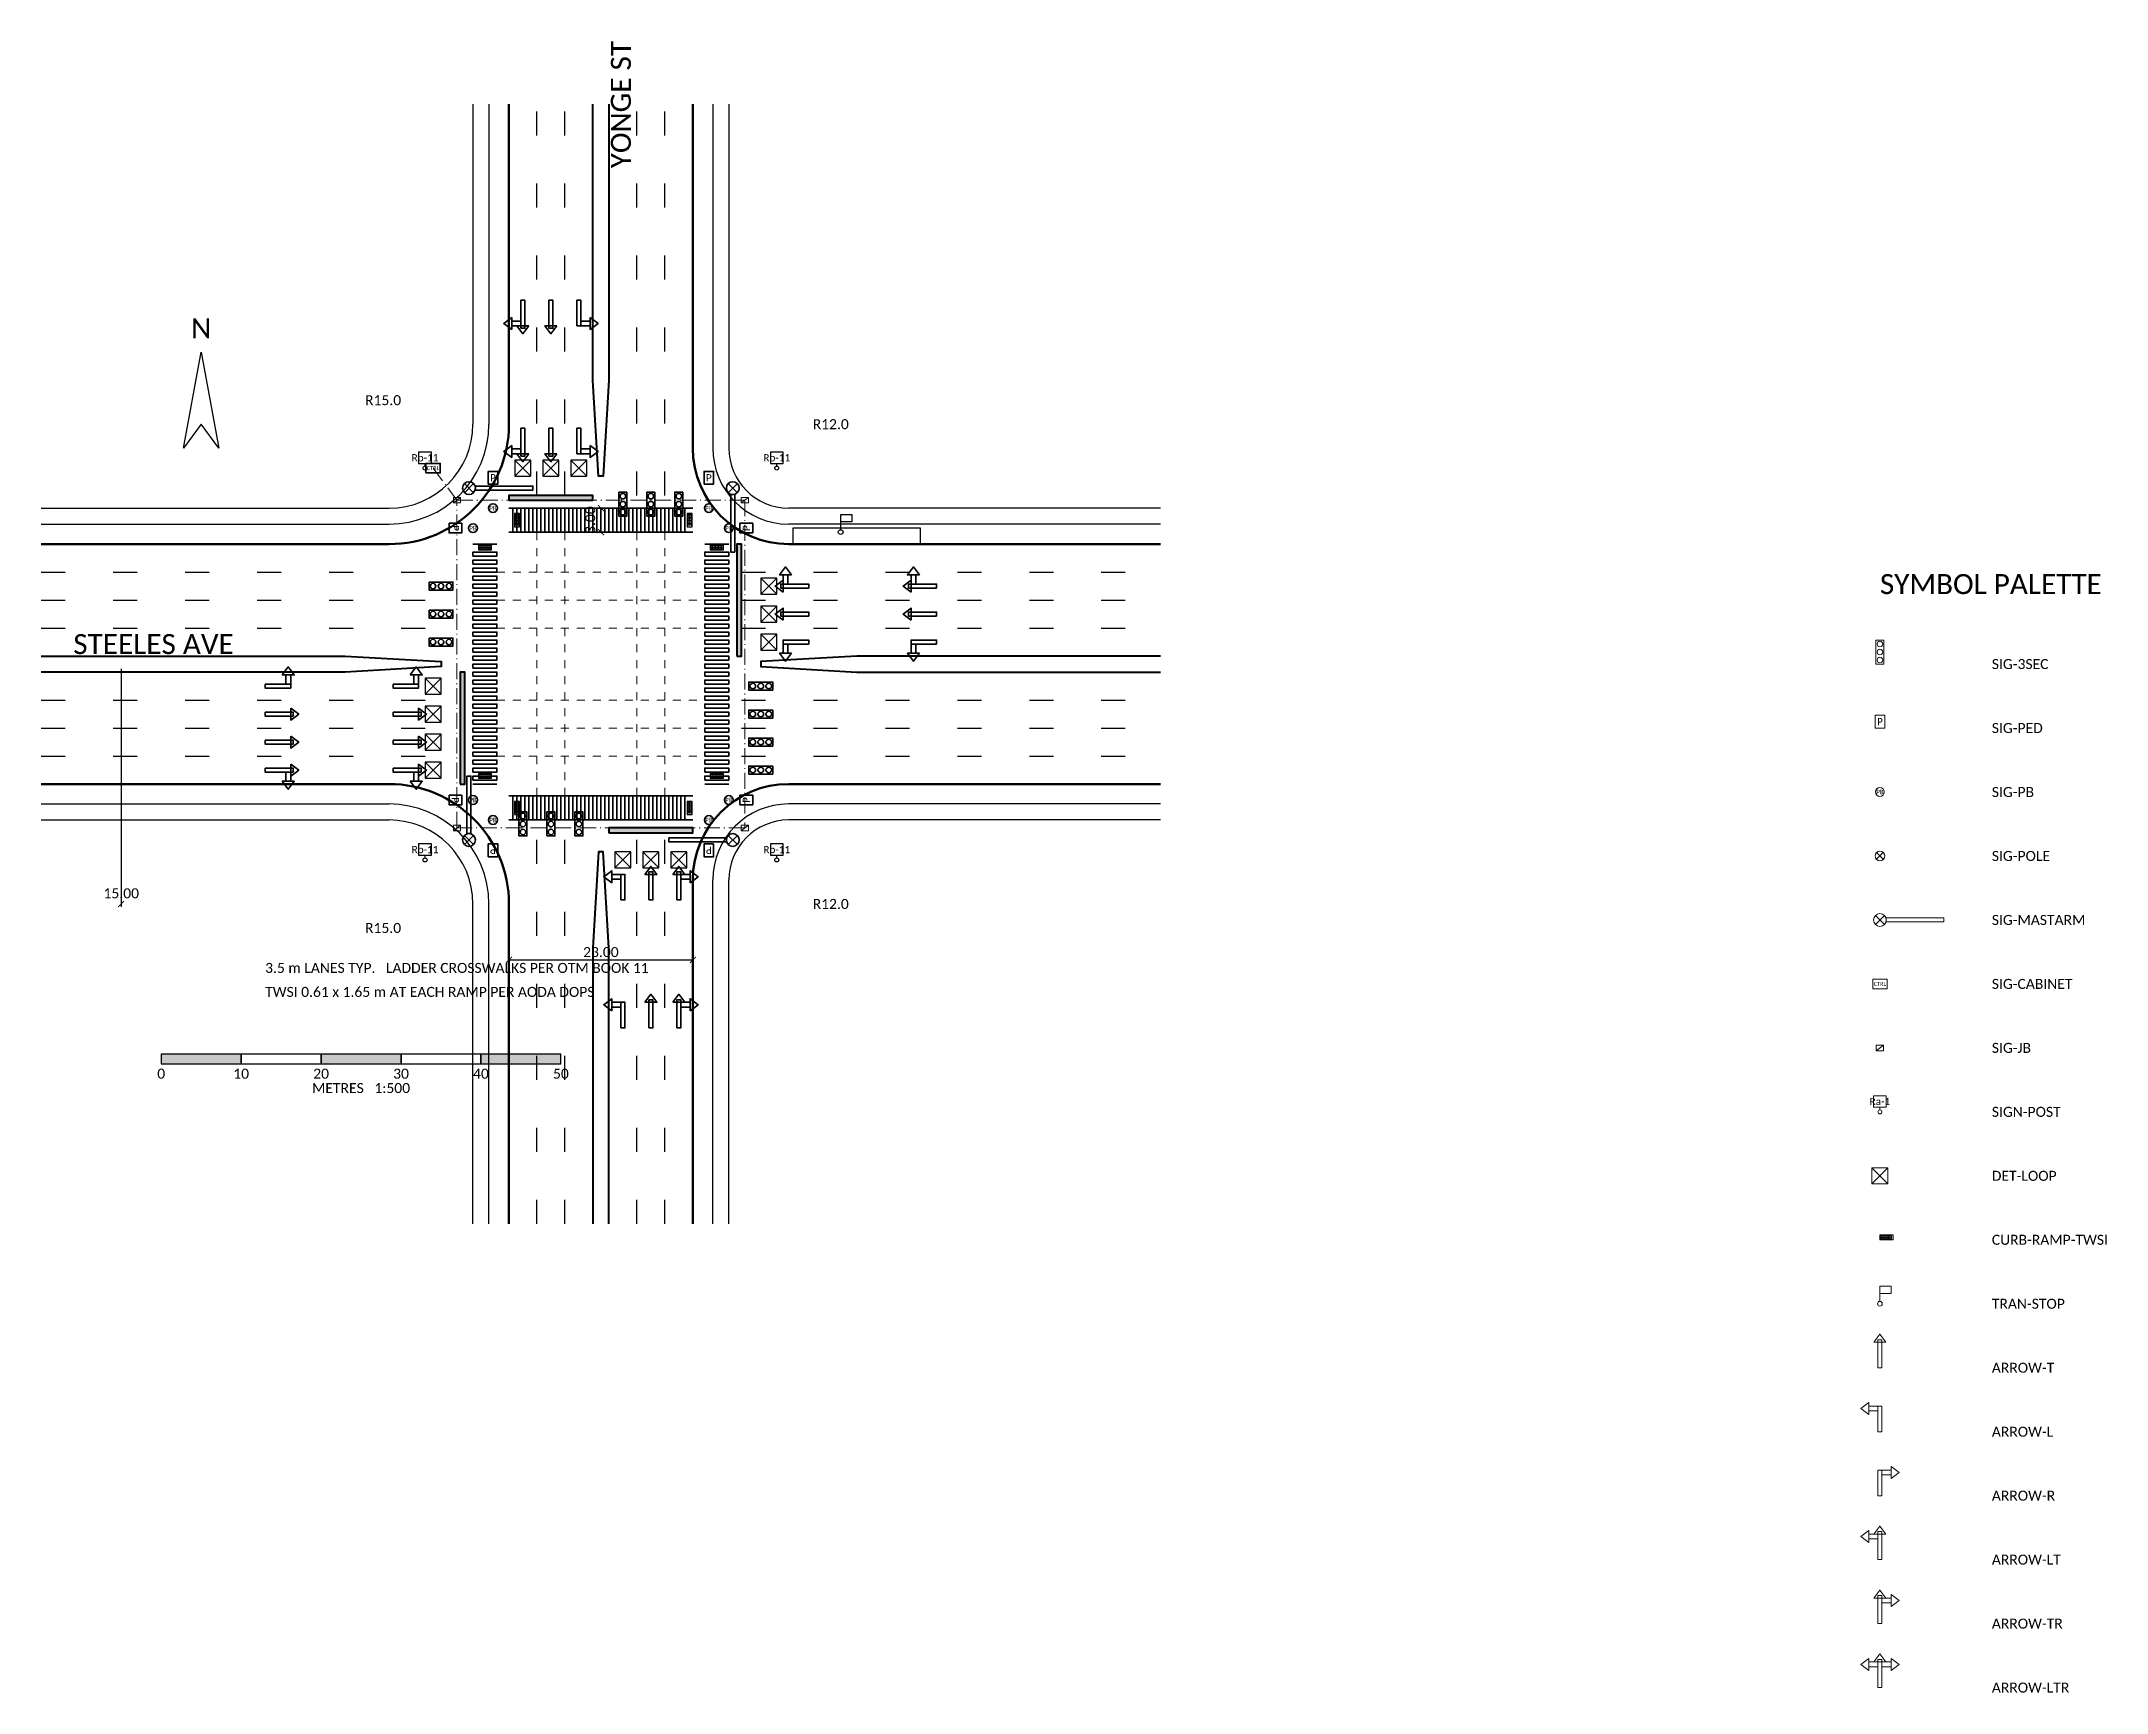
# Model space of a CAD drawing. Header units: metres. Extents: x -70 to 188, y -129 to 78.
import ezdxf
from ezdxf.enums import TextEntityAlignment as Align

# ---------------------------------------------------------------- set-up
doc = ezdxf.new("R2010")
doc.units = ezdxf.units.M
for name, pattern in [('EXT_LINE', [2, 1, -1]), ('LANE_LINE', [9, 3, -6]), ('UG_CONDUIT', [3, 2, -0.5, 0, -0.5])]:
    doc.linetypes.add(name, pattern=pattern)
for name, color, linetype, lineweight in [('C-ANNO', 7, 'CONTINUOUS', 18), ('C-CURB', 2, 'CONTINUOUS', 50), ('C-DIMS', 4, 'CONTINUOUS', 18), ('C-ISLD', 5, 'CONTINUOUS', 40), ('C-LEGEND', 7, 'CONTINUOUS', 25), ('C-MARK', 7, 'CONTINUOUS', 35), ('C-MARK-EXT', 7, 'EXT_LINE', 18), ('C-MARK-LANE', 7, 'LANE_LINE', 25), ('C-MARK-STOP', 7, 'CONTINUOUS', 40), ('C-PED', 3, 'CONTINUOUS', 25), ('C-SGNL', 1, 'CONTINUOUS', 35), ('C-SGNL-DET', 40, 'CONTINUOUS', 25), ('C-SGNL-UG', 30, 'UG_CONDUIT', 18), ('C-SIGN', 30, 'CONTINUOUS', 25), ('C-TRAN', 6, 'CONTINUOUS', 25), ('PALETTE', 253, 'CONTINUOUS', 13)]:
    doc.layers.add(name, color=color, linetype=linetype, lineweight=lineweight)
doc.styles.add('ANNO', font='calibri.ttf')
doc.dimstyles.new('1-500', dxfattribs={"dimtxt": 1.25, "dimasz": 0.75, "dimexe": 0.35, "dimexo": 0.6, "dimgap": 0.35, "dimtad": 1, "dimlfac": 100, "dimzin": 12, "dimdsep": 46, "dimtxsty": 'ANNO', "dimblk": 'ARCHTICK', "dimcen": 2.5, "dimclrt": 4, "dimazin": 3, "dimtfac": 0.5, "dimtmove": 2, "dimatfit": 3})

# ---------------------------------------------------------------- blocks, each defined once
blk = doc.blocks.new('ARROW-L')
for points in [[(-1.4, 2.15), (-2.4, 2.9), (-1.4, 3.65)], [(-0.25, 2.6), (-1.4, 2.6), (-1.4, 3.2), (-0.25, 3.2)], [(-0.25, 0), (0.25, 0), (0.25, 3.2), (-0.25, 3.2)]]:
    blk.add_lwpolyline(points, close=True)
blk = doc.blocks.new('ARROW-T')
for points in [[(-0.75, 3.2), (0.75, 3.2), (0, 4.2)], [(-0.25, 0), (0.25, 0), (0.25, 3.5), (-0.25, 3.5)]]:
    blk.add_lwpolyline(points, close=True)
blk = doc.blocks.new('ARROW-TR')
for points in [[(-0.75, 3.2), (0.75, 3.2), (0, 4.2)], [(-0.25, 0), (0.25, 0), (0.25, 3.5), (-0.25, 3.5)], [(0.25, 2.6), (1.4, 2.6), (1.4, 3.2), (0.25, 3.2)], [(1.4, 2.15), (2.4, 2.9), (1.4, 3.65)]]:
    blk.add_lwpolyline(points, close=True)
blk = doc.blocks.new('SIG-MASTARM')
for p, q in [((-0.57, -0.57), (0.57, 0.57)), ((-0.57, 0.57), (0.57, -0.57))]:
    blk.add_line(p, q)
blk.add_lwpolyline([(0.8, 0.25), (8, 0.25), (8, -0.25), (0.8, -0.25)], close=True)
blk.add_circle((0, 0), 0.8)
blk = doc.blocks.new('SIG-3SEC')
blk.add_lwpolyline([(-0.5, 0), (0.5, 0), (0.5, 3), (-0.5, 3)], close=True)
for centre in [(0, 2.5), (0, 1.5), (0, 0.5)]:
    blk.add_circle(centre, 0.35)
blk = doc.blocks.new('SIG-PED')
blk.add_lwpolyline([(-0.6, 0), (0.6, 0), (0.6, 1.6), (-0.6, 1.6)], close=True)
at = {"style": 'ANNO'}
blk.add_text('P', height=0.9, dxfattribs=at).set_placement((0, 0.8), align=Align.MIDDLE_CENTER)
blk = doc.blocks.new('SIG-PB')
blk.add_circle((0, 0), 0.55)
at = {"style": 'ANNO'}
blk.add_text('PB', height=0.55, dxfattribs=at).set_placement((0, 0), align=Align.MIDDLE_CENTER)
blk = doc.blocks.new('CURB-RAMP-TWSI')
blk.add_lwpolyline([(0, 0), (1.65, 0), (1.65, 0.61), (0, 0.61)], close=True)
for centre in [(0.1, 0.49), (0.1, 0.3), (0.1, 0.11), (0.29, 0.49), (0.29, 0.3), (0.29, 0.11), (0.48, 0.49), (0.48, 0.3), (0.48, 0.11), (0.67, 0.49), (0.67, 0.3), (0.67, 0.11), (0.86, 0.49), (0.86, 0.3), (0.86, 0.11), (1.05, 0.49), (1.05, 0.3), (1.05, 0.11), (1.24, 0.49), (1.24, 0.3), (1.24, 0.11), (1.43, 0.49), (1.43, 0.3), (1.43, 0.11)]:
    blk.add_circle(centre, 0.045)
blk = doc.blocks.new('SIG-JB')
blk.add_line((-0.45, -0.35), (0.45, 0.35))
blk.add_lwpolyline([(-0.45, -0.35), (0.45, -0.35), (0.45, 0.35), (-0.45, 0.35)], close=True)
blk = doc.blocks.new('SIG-CABINET')
blk.add_lwpolyline([(-0.9, -0.6), (0.9, -0.6), (0.9, 0.6), (-0.9, 0.6)], close=True)
at = {"style": 'ANNO'}
blk.add_text('CTRL', height=0.5, dxfattribs=at).set_placement((0, 0), align=Align.MIDDLE_CENTER)
blk = doc.blocks.new('DET-LOOP')
for p, q in [((-1, -1), (1, 1)), ((-1, 1), (1, -1))]:
    blk.add_line(p, q)
blk.add_lwpolyline([(-1, -1), (1, -1), (1, 1), (-1, 1)], close=True)
blk = doc.blocks.new('SIGN-POST')
blk.add_line((0, 0.25), (0, 0.6))
blk.add_lwpolyline([(-0.8, 0.6), (0.8, 0.6), (0.8, 2), (-0.8, 2)], close=True)
blk.add_circle((0, 0), 0.25)
at = {"style": 'ANNO'}
blk.add_attdef('CODE', text='', height=0.9, dxfattribs=at).set_placement((0, 1.3), align=Align.MIDDLE_CENTER)
blk = doc.blocks.new('TRAN-STOP')
blk.add_lwpolyline([(0, 0.3), (0, 2.2), (1.4, 2.2), (1.4, 1.3), (0, 1.3)])
blk.add_circle((0, 0), 0.3)
blk = doc.blocks.new('_ARCHTICK')
at = {"color": 0, "linetype": 'BYBLOCK', "const_width": 0.15}
blk.add_lwpolyline([(-0.5, -0.5), (0.5, 0.5)], dxfattribs=at)
blk = doc.blocks.new('NORTH-ARROW')
blk.add_lwpolyline([(0, 0), (-2.2, -3), (0, 9), (2.2, -3)], close=True)
at = {"style": 'ANNO'}
blk.add_text('N', height=2.5, dxfattribs=at).set_placement((0, 10), align=Align.BOTTOM_CENTER)
blk = doc.blocks.new('SCALE-BAR-500')
for points in [[(0, 0), (10, 0), (10, 1.2), (0, 1.2)], [(20, 0), (30, 0), (30, 1.2), (20, 1.2)], [(40, 0), (50, 0), (50, 1.2), (40, 1.2)]]:
    blk.add_hatch(color=7).paths.add_polyline_path(points)
for points in [[(0, 0), (10, 0), (10, 1.2), (0, 1.2)], [(10, 0), (20, 0), (20, 1.2), (10, 1.2)], [(20, 0), (30, 0), (30, 1.2), (20, 1.2)], [(30, 0), (40, 0), (40, 1.2), (30, 1.2)], [(40, 0), (50, 0), (50, 1.2), (40, 1.2)]]:
    blk.add_lwpolyline(points, close=True)
at = {"style": 'ANNO'}
for s, p in [('0', (0, -0.6)), ('10', (10, -0.6)), ('METRES   1:500', (25, -2.4)), ('20', (20, -0.6)), ('30', (30, -0.6)), ('40', (40, -0.6)), ('50', (50, -0.6))]:
    blk.add_text(s, height=1.25, dxfattribs=at).set_placement(p, align=Align.TOP_CENTER)
blk = doc.blocks.new('SIG-POLE')
for p, q in [((-0.42, -0.42), (0.42, 0.42)), ((-0.42, 0.42), (0.42, -0.42))]:
    blk.add_line(p, q)
blk.add_circle((0, 0), 0.6)
blk = doc.blocks.new('ARROW-R')
for points in [[(-0.25, 0), (0.25, 0), (0.25, 3.2), (-0.25, 3.2)], [(0.25, 2.6), (1.4, 2.6), (1.4, 3.2), (0.25, 3.2)], [(1.4, 2.15), (2.4, 2.9), (1.4, 3.65)]]:
    blk.add_lwpolyline(points, close=True)
blk = doc.blocks.new('ARROW-LT')
for points in [[(-1.4, 2.15), (-2.4, 2.9), (-1.4, 3.65)], [(-0.25, 2.6), (-1.4, 2.6), (-1.4, 3.2), (-0.25, 3.2)], [(-0.75, 3.2), (0.75, 3.2), (0, 4.2)], [(-0.25, 0), (0.25, 0), (0.25, 3.5), (-0.25, 3.5)]]:
    blk.add_lwpolyline(points, close=True)
blk = doc.blocks.new('ARROW-LTR')
for points in [[(-1.4, 2.15), (-2.4, 2.9), (-1.4, 3.65)], [(-0.25, 2.6), (-1.4, 2.6), (-1.4, 3.2), (-0.25, 3.2)], [(-0.75, 3.2), (0.75, 3.2), (0, 4.2)], [(-0.25, 0), (0.25, 0), (0.25, 3.5), (-0.25, 3.5)], [(0.25, 2.6), (1.4, 2.6), (1.4, 3.2), (0.25, 3.2)], [(1.4, 2.15), (2.4, 2.9), (1.4, 3.65)]]:
    blk.add_lwpolyline(points, close=True)

msp = doc.modelspace()

# ---------------------------------------------------------------- hatches: boundary and pattern name
at = {"layer": 'C-MARK-STOP'}
for points in [[(-11.5, 20.5), (-1, 20.5), (-1, 21.1), (-11.5, 21.1)], [(17, 1), (17.6, 1), (17.6, 15), (17, 15)], [(-17.6, -15), (-17, -15), (-17, -1), (-17.6, -1)], [(1, -21.1), (11.5, -21.1), (11.5, -20.5), (1, -20.5)]]:
    msp.add_hatch(color=7, dxfattribs=at).paths.add_polyline_path(points)

# ---------------------------------------------------------------- linework, layer by layer
at = {"layer": 'C-CURB'}
for points in [[(-11.5, 70), (-11.5, 30)], [(11.5, 70), (11.5, 27)], [(-70, 15), (-26.5, 15)], [(70, 15), (23.5, 15)], [(-70, -15), (-26.5, -15)], [(70, -15), (23.5, -15)], [(11.5, -70), (11.5, -27)], [(-11.5, -70), (-11.5, -30)]]:
    msp.add_lwpolyline(points, dxfattribs=at)
for centre, radius, start, end in [((-26.5, 30), 15, 270, 360), ((23.5, 27), 12, 180, 270), ((-26.5, -30), 15, 0, 90), ((23.5, -27), 12, 90, 180)]:
    msp.add_arc(centre, radius, start, end, dxfattribs=at)
at = {"layer": 'C-ISLD'}
for points in [[(1, 70), (1, 35.5), (0.3, 23.5), (-0.3, 23.5), (-1, 35.5), (-1, 70)], [(-70, 1), (-32, 1), (-20, 0.3), (-20, -0.3), (-32, -1), (-70, -1)], [(70, 1), (32, 1), (20, 0.3), (20, -0.3), (32, -1), (70, -1)], [(1, -70), (1, -35.5), (0.3, -23.5), (-0.3, -23.5), (-1, -35.5), (-1, -70)]]:
    msp.add_lwpolyline(points, dxfattribs=at)
at = {"layer": 'C-MARK'}
for points in [[(-11.5, 19.5), (11.5, 19.5)], [(-11.5, 16.5), (11.5, 16.5)], [(-16, 15), (-13, 15)], [(13, 15), (16, 15)], [(-16, -15), (-13, -15)], [(13, -15), (16, -15)], [(-11.5, -16.5), (11.5, -16.5)], [(-11.5, -19.5), (11.5, -19.5)]]:
    msp.add_lwpolyline(points, dxfattribs=at)
for points in [[(-11, 16.5), (-10.5, 16.5), (-10.5, 19.5), (-11, 19.5)], [(-10, 16.5), (-9.5, 16.5), (-9.5, 19.5), (-10, 19.5)], [(-9, 16.5), (-8.5, 16.5), (-8.5, 19.5), (-9, 19.5)], [(-8, 16.5), (-7.5, 16.5), (-7.5, 19.5), (-8, 19.5)], [(-7, 16.5), (-6.5, 16.5), (-6.5, 19.5), (-7, 19.5)], [(-6, 16.5), (-5.5, 16.5), (-5.5, 19.5), (-6, 19.5)], [(-5, 16.5), (-4.5, 16.5), (-4.5, 19.5), (-5, 19.5)], [(-4, 16.5), (-3.5, 16.5), (-3.5, 19.5), (-4, 19.5)], [(-3, 16.5), (-2.5, 16.5), (-2.5, 19.5), (-3, 19.5)], [(-2, 16.5), (-1.5, 16.5), (-1.5, 19.5), (-2, 19.5)], [(-1, 16.5), (-0.5, 16.5), (-0.5, 19.5), (-1, 19.5)], [(0, 16.5), (0.5, 16.5), (0.5, 19.5), (0, 19.5)], [(1, 16.5), (1.5, 16.5), (1.5, 19.5), (1, 19.5)], [(2, 16.5), (2.5, 16.5), (2.5, 19.5), (2, 19.5)], [(3, 16.5), (3.5, 16.5), (3.5, 19.5), (3, 19.5)], [(4, 16.5), (4.5, 16.5), (4.5, 19.5), (4, 19.5)], [(5, 16.5), (5.5, 16.5), (5.5, 19.5), (5, 19.5)], [(6, 16.5), (6.5, 16.5), (6.5, 19.5), (6, 19.5)], [(7, 16.5), (7.5, 16.5), (7.5, 19.5), (7, 19.5)], [(8, 16.5), (8.5, 16.5), (8.5, 19.5), (8, 19.5)], [(9, 16.5), (9.5, 16.5), (9.5, 19.5), (9, 19.5)], [(10, 16.5), (10.5, 16.5), (10.5, 19.5), (10, 19.5)], [(-16, 13.5), (-13, 13.5), (-13, 14), (-16, 14)], [(-16, 12.5), (-13, 12.5), (-13, 13), (-16, 13)], [(13, 13.5), (16, 13.5), (16, 14), (13, 14)], [(13, 12.5), (16, 12.5), (16, 13), (13, 13)], [(-16, 11.5), (-13, 11.5), (-13, 12), (-16, 12)], [(-16, 10.5), (-13, 10.5), (-13, 11), (-16, 11)], [(13, 11.5), (16, 11.5), (16, 12), (13, 12)], [(13, 10.5), (16, 10.5), (16, 11), (13, 11)], [(-16, 9.5), (-13, 9.5), (-13, 10), (-16, 10)], [(-16, 8.5), (-13, 8.5), (-13, 9), (-16, 9)], [(-16, 7.5), (-13, 7.5), (-13, 8), (-16, 8)], [(13, 9.5), (16, 9.5), (16, 10), (13, 10)], [(13, 8.5), (16, 8.5), (16, 9), (13, 9)], [(13, 7.5), (16, 7.5), (16, 8), (13, 8)], [(-16, 6.5), (-13, 6.5), (-13, 7), (-16, 7)], [(-16, 5.5), (-13, 5.5), (-13, 6), (-16, 6)], [(13, 6.5), (16, 6.5), (16, 7), (13, 7)], [(13, 5.5), (16, 5.5), (16, 6), (13, 6)], [(-16, 4.5), (-13, 4.5), (-13, 5), (-16, 5)], [(-16, 3.5), (-13, 3.5), (-13, 4), (-16, 4)], [(-16, 2.5), (-13, 2.5), (-13, 3), (-16, 3)], [(13, 4.5), (16, 4.5), (16, 5), (13, 5)], [(13, 3.5), (16, 3.5), (16, 4), (13, 4)], [(13, 2.5), (16, 2.5), (16, 3), (13, 3)], [(-16, 1.5), (-13, 1.5), (-13, 2), (-16, 2)], [(-16, 0.5), (-13, 0.5), (-13, 1), (-16, 1)], [(-16, -0.5), (-13, -0.5), (-13, 0), (-16, 0)], [(13, 1.5), (16, 1.5), (16, 2), (13, 2)], [(13, 0.5), (16, 0.5), (16, 1), (13, 1)], [(13, -0.5), (16, -0.5), (16, 0), (13, 0)], [(-16, -1.5), (-13, -1.5), (-13, -1), (-16, -1)], [(-16, -2.5), (-13, -2.5), (-13, -2), (-16, -2)], [(13, -1.5), (16, -1.5), (16, -1), (13, -1)], [(13, -2.5), (16, -2.5), (16, -2), (13, -2)], [(-16, -3.5), (-13, -3.5), (-13, -3), (-16, -3)], [(-16, -4.5), (-13, -4.5), (-13, -4), (-16, -4)], [(-16, -5.5), (-13, -5.5), (-13, -5), (-16, -5)], [(13, -3.5), (16, -3.5), (16, -3), (13, -3)], [(13, -4.5), (16, -4.5), (16, -4), (13, -4)], [(13, -5.5), (16, -5.5), (16, -5), (13, -5)], [(-16, -6.5), (-13, -6.5), (-13, -6), (-16, -6)], [(-16, -7.5), (-13, -7.5), (-13, -7), (-16, -7)], [(13, -6.5), (16, -6.5), (16, -6), (13, -6)], [(13, -7.5), (16, -7.5), (16, -7), (13, -7)], [(-16, -8.5), (-13, -8.5), (-13, -8), (-16, -8)], [(-16, -9.5), (-13, -9.5), (-13, -9), (-16, -9)], [(-16, -10.5), (-13, -10.5), (-13, -10), (-16, -10)], [(13, -8.5), (16, -8.5), (16, -8), (13, -8)], [(13, -9.5), (16, -9.5), (16, -9), (13, -9)], [(13, -10.5), (16, -10.5), (16, -10), (13, -10)], [(-16, -11.5), (-13, -11.5), (-13, -11), (-16, -11)], [(-16, -12.5), (-13, -12.5), (-13, -12), (-16, -12)], [(13, -11.5), (16, -11.5), (16, -11), (13, -11)], [(13, -12.5), (16, -12.5), (16, -12), (13, -12)], [(-16, -13.5), (-13, -13.5), (-13, -13), (-16, -13)], [(-16, -14.5), (-13, -14.5), (-13, -14), (-16, -14)], [(13, -13.5), (16, -13.5), (16, -13), (13, -13)], [(13, -14.5), (16, -14.5), (16, -14), (13, -14)], [(-11, -19.5), (-10.5, -19.5), (-10.5, -16.5), (-11, -16.5)], [(-10, -19.5), (-9.5, -19.5), (-9.5, -16.5), (-10, -16.5)], [(-9, -19.5), (-8.5, -19.5), (-8.5, -16.5), (-9, -16.5)], [(-8, -19.5), (-7.5, -19.5), (-7.5, -16.5), (-8, -16.5)], [(-7, -19.5), (-6.5, -19.5), (-6.5, -16.5), (-7, -16.5)], [(-6, -19.5), (-5.5, -19.5), (-5.5, -16.5), (-6, -16.5)], [(-5, -19.5), (-4.5, -19.5), (-4.5, -16.5), (-5, -16.5)], [(-4, -19.5), (-3.5, -19.5), (-3.5, -16.5), (-4, -16.5)], [(-3, -19.5), (-2.5, -19.5), (-2.5, -16.5), (-3, -16.5)], [(-2, -19.5), (-1.5, -19.5), (-1.5, -16.5), (-2, -16.5)], [(-1, -19.5), (-0.5, -19.5), (-0.5, -16.5), (-1, -16.5)], [(0, -19.5), (0.5, -19.5), (0.5, -16.5), (0, -16.5)], [(1, -19.5), (1.5, -19.5), (1.5, -16.5), (1, -16.5)], [(2, -19.5), (2.5, -19.5), (2.5, -16.5), (2, -16.5)], [(3, -19.5), (3.5, -19.5), (3.5, -16.5), (3, -16.5)], [(4, -19.5), (4.5, -19.5), (4.5, -16.5), (4, -16.5)], [(5, -19.5), (5.5, -19.5), (5.5, -16.5), (5, -16.5)], [(6, -19.5), (6.5, -19.5), (6.5, -16.5), (6, -16.5)], [(7, -19.5), (7.5, -19.5), (7.5, -16.5), (7, -16.5)], [(8, -19.5), (8.5, -19.5), (8.5, -16.5), (8, -16.5)], [(9, -19.5), (9.5, -19.5), (9.5, -16.5), (9, -16.5)], [(10, -19.5), (10.5, -19.5), (10.5, -16.5), (10, -16.5)]]:
    msp.add_lwpolyline(points, close=True, dxfattribs=at)
at = {"layer": 'C-MARK-EXT'}
for points in [[(-8, -16.5), (-8, 16.5)], [(-4.5, -16.5), (-4.5, 16.5)], [(4.5, -16.5), (4.5, 16.5)], [(8, -16.5), (8, 16.5)], [(-13, 11.5), (13, 11.5)], [(-13, 8), (13, 8)], [(-13, 4.5), (13, 4.5)], [(-13, -4.5), (13, -4.5)], [(-13, -8), (13, -8)], [(-13, -11.5), (13, -11.5)]]:
    msp.add_lwpolyline(points, dxfattribs=at)
at = {"layer": 'C-MARK-LANE'}
for points in [[(-8, 21.1), (-8, 70)], [(-4.5, 21.1), (-4.5, 70)], [(4.5, 21.1), (4.5, 70)], [(8, 21.1), (8, 70)], [(-70, 11.5), (-17.6, 11.5)], [(17.6, 11.5), (70, 11.5)], [(-70, 8), (-17.6, 8)], [(17.6, 8), (70, 8)], [(-70, 4.5), (-17.6, 4.5)], [(17.6, 4.5), (70, 4.5)], [(-70, -4.5), (-17.6, -4.5)], [(17.6, -4.5), (70, -4.5)], [(-70, -8), (-17.6, -8)], [(17.6, -8), (70, -8)], [(-70, -11.5), (-17.6, -11.5)], [(17.6, -11.5), (70, -11.5)], [(-8, -70), (-8, -21.1)], [(-4.5, -70), (-4.5, -21.1)], [(4.5, -70), (4.5, -21.1)], [(8, -70), (8, -21.1)]]:
    msp.add_lwpolyline(points, dxfattribs=at)
at = {"layer": 'C-MARK-STOP'}
for points in [[(-11.5, 20.5), (-1, 20.5), (-1, 21.1), (-11.5, 21.1)], [(17, 1), (17.6, 1), (17.6, 15), (17, 15)], [(-17.6, -15), (-17, -15), (-17, -1), (-17.6, -1)], [(1, -21.1), (11.5, -21.1), (11.5, -20.5), (1, -20.5)]]:
    msp.add_lwpolyline(points, close=True, dxfattribs=at)
at = {"layer": 'C-PED'}
for points in [[(-16, 70), (-16, 30)], [(-14, 70), (-14, 30)], [(14, 70), (14, 27)], [(16, 70), (16, 27)], [(-70, 19.5), (-26.5, 19.5)], [(70, 19.5), (23.5, 19.5)], [(-70, 17.5), (-26.5, 17.5)], [(70, 17.5), (23.5, 17.5)], [(-70, -17.5), (-26.5, -17.5)], [(70, -17.5), (23.5, -17.5)], [(-70, -19.5), (-26.5, -19.5)], [(70, -19.5), (23.5, -19.5)], [(14, -70), (14, -27)], [(16, -70), (16, -27)], [(-16, -70), (-16, -30)], [(-14, -70), (-14, -30)]]:
    msp.add_lwpolyline(points, dxfattribs=at)
for centre, radius, start, end in [((-26.5, 30), 12.5, 270, 360), ((-26.5, 30), 10.5, 270, 360), ((23.5, 27), 9.5, 180, 270), ((23.5, 27), 7.5, 180, 270), ((-26.5, -30), 12.5, 0, 90), ((23.5, -27), 9.5, 90, 180), ((-26.5, -30), 10.5, 0, 90), ((23.5, -27), 7.5, 90, 180)]:
    msp.add_arc(centre, radius, start, end, dxfattribs=at)
at = {"layer": 'C-SGNL-UG'}
for points in [[(-21, 24.5), (-18, 20.5)], [(-18, 20.5), (18, 20.5), (18, -20.5), (-18, -20.5), (-18, 20.5)]]:
    msp.add_lwpolyline(points, dxfattribs=at)
at = {"layer": 'C-TRAN'}
msp.add_lwpolyline([(24, 15), (40, 15), (40, 17), (24, 17)], close=True, dxfattribs=at)

# ---------------------------------------------------------------- block references
at = {"layer": 'C-LEGEND'}
for name, p in [('NORTH-ARROW', (-50, 30)), ('SCALE-BAR-500', (-55, -50))]:
    msp.add_blockref(name, p, dxfattribs=at)
at = {"layer": 'C-MARK'}
for name, p, rotation in [('ARROW-TR', (-9.75, 45.5), 180), ('ARROW-T', (-6.25, 45.5), 180), ('ARROW-L', (-2.75, 45.5), 180), ('ARROW-TR', (-9.75, 29.5), 180), ('ARROW-T', (-6.25, 29.5), 180), ('ARROW-L', (-2.75, 29.5), 180), ('ARROW-TR', (26, 9.75), 90), ('ARROW-TR', (42, 9.75), 90), ('ARROW-T', (26, 6.25), 90), ('ARROW-T', (42, 6.25), 90), ('ARROW-L', (26, 2.75), 90), ('ARROW-L', (42, 2.75), 90), ('ARROW-L', (-42, -2.75), 270), ('ARROW-L', (-26, -2.75), 270), ('ARROW-T', (-42, -6.25), 270), ('ARROW-T', (-26, -6.25), 270), ('ARROW-T', (-42, -9.75), 270), ('ARROW-T', (-26, -9.75), 270), ('ARROW-TR', (-42, -13.25), 270), ('ARROW-TR', (-26, -13.25), 270)]:
    msp.add_blockref(name, p, dxfattribs=dict(at, rotation=rotation))
for name, p in [('ARROW-T', (6.25, -29.5)), ('ARROW-TR', (9.75, -29.5)), ('ARROW-L', (2.75, -29.5)), ('ARROW-T', (6.25, -45.5)), ('ARROW-TR', (9.75, -45.5)), ('ARROW-L', (2.75, -45.5))]:
    msp.add_blockref(name, p, dxfattribs=at)
at = {"layer": 'C-PED', "rotation": 270}
for p in [(-10.79, 18.825), (10.79, 18.825), (-10.79, -17.175), (10.79, -17.175)]:
    msp.add_blockref('CURB-RAMP-TWSI', p, dxfattribs=at)
at = {"layer": 'C-PED'}
for p in [(-15.325, 14.29), (13.675, 14.29), (-15.325, -14.29), (13.675, -14.29)]:
    msp.add_blockref('CURB-RAMP-TWSI', p, dxfattribs=at)
at = {"layer": 'C-SGNL'}
for name, p in [('SIG-CABINET', (-21, 24.5)), ('SIG-PED', (-13.5, 22.5)), ('SIG-PED', (13.5, 22.5)), ('SIG-MASTARM', (-16.5, 22)), ('SIG-PB', (-13.5, 19.5)), ('SIG-PB', (13.5, 19.5)), ('SIG-PB', (-16, 17)), ('SIG-PB', (16, 17)), ('SIG-PB', (-16, -17)), ('SIG-PB', (16, -17)), ('SIG-PB', (-13.5, -19.5)), ('SIG-3SEC', (-9.75, -21.5)), ('SIG-3SEC', (-6.25, -21.5)), ('SIG-3SEC', (-2.75, -21.5)), ('SIG-PB', (13.5, -19.5))]:
    msp.add_blockref(name, p, dxfattribs=at)
for name, p, rotation in [('SIG-3SEC', (2.75, 21.5), 180), ('SIG-3SEC', (6.25, 21.5), 180), ('SIG-3SEC', (9.75, 21.5), 180), ('SIG-MASTARM', (16.5, 22), 270), ('SIG-PED', (-19, 17), 270), ('SIG-PED', (19, 17), 90), ('SIG-3SEC', (-21.5, 9.75), 270), ('SIG-3SEC', (-21.5, 6.25), 270), ('SIG-3SEC', (-21.5, 2.75), 270), ('SIG-3SEC', (21.5, -2.75), 90), ('SIG-3SEC', (21.5, -6.25), 90), ('SIG-3SEC', (21.5, -9.75), 90), ('SIG-3SEC', (21.5, -13.25), 90), ('SIG-MASTARM', (-16.5, -22), 90), ('SIG-PED', (-19, -17), 270), ('SIG-PED', (19, -17), 90), ('SIG-PED', (-13.5, -22.5), 180), ('SIG-MASTARM', (16.5, -22), 180), ('SIG-PED', (13.5, -22.5), 180)]:
    msp.add_blockref(name, p, dxfattribs=dict(at, rotation=rotation))
at = {"layer": 'C-SGNL-DET'}
for p in [(-9.75, 24.5), (-6.25, 24.5), (-2.75, 24.5), (21, 9.75), (21, 6.25), (21, 2.75), (-21, -2.75), (-21, -6.25), (-21, -9.75), (-21, -13.25), (2.75, -24.5), (6.25, -24.5), (9.75, -24.5)]:
    msp.add_blockref('DET-LOOP', p, dxfattribs=at)
at = {"layer": 'C-SGNL-UG'}
for p in [(-18, 20.5), (18, 20.5), (-18, -20.5), (18, -20.5)]:
    msp.add_blockref('SIG-JB', p, dxfattribs=at)
at = {"layer": 'C-SIGN'}
for p in [(-22, 24.5), (22, 24.5), (-22, -24.5), (22, -24.5)]:
    msp.add_blockref('SIGN-POST', p, dxfattribs=at).add_auto_attribs({'CODE': 'Rb-11'})
at = {"layer": 'C-TRAN'}
msp.add_blockref('TRAN-STOP', (30, 16.5), dxfattribs=at)
at = {"layer": 'PALETTE'}
for name, p in [('SIG-3SEC', (160, 0)), ('SIG-PED', (160, -8)), ('SIG-PB', (160, -16)), ('SIG-POLE', (160, -24)), ('SIG-MASTARM', (160, -32)), ('SIG-CABINET', (160, -40)), ('SIG-JB', (160, -48)), ('DET-LOOP', (160, -64)), ('CURB-RAMP-TWSI', (160, -72)), ('TRAN-STOP', (160, -80)), ('ARROW-T', (160, -88)), ('ARROW-L', (160, -96)), ('ARROW-R', (160, -104)), ('ARROW-LT', (160, -112)), ('ARROW-TR', (160, -120)), ('ARROW-LTR', (160, -128))]:
    msp.add_blockref(name, p, dxfattribs=at)
msp.add_blockref('SIGN-POST', (160, -56), dxfattribs=at).add_auto_attribs({'CODE': 'Ra-1'})

# ---------------------------------------------------------------- texts
at = {"layer": 'C-ANNO', "style": 'ANNO'}
msp.add_text('YONGE ST', height=2.5, rotation=90, dxfattribs=at).set_placement((2.5, 62), align=Align.MIDDLE_LEFT)
for s, height, p in [('STEELES AVE', 2.5, (-66, 2.5)), ('3.5 m LANES TYP.   LADDER CROSSWALKS PER OTM BOOK 11', 1.25, (-42, -38)), ('TWSI 0.61 x 1.65 m AT EACH RAMP PER AODA DOPS', 1.25, (-42, -41))]:
    msp.add_text(s, height=height, dxfattribs=at).set_placement(p, align=Align.MIDDLE_LEFT)
at = {"layer": 'C-DIMS', "style": 'ANNO'}
for s, p in [('R15.0', (-29.5, 33)), ('R12.0', (26.5, 30)), ('R12.0', (26.5, -30)), ('R15.0', (-29.5, -33))]:
    msp.add_text(s, height=1.25, dxfattribs=at).set_placement(p, align=Align.MIDDLE_LEFT)
at = {"layer": 'PALETTE', "style": 'ANNO'}
msp.add_text('SYMBOL PALETTE', height=2.5, dxfattribs=at).set_placement((160, 8), align=Align.BOTTOM_LEFT)
for s, p in [('SIG-3SEC', (174, 0)), ('SIG-PED', (174, -8)), ('SIG-PB', (174, -16)), ('SIG-POLE', (174, -24)), ('SIG-MASTARM', (174, -32)), ('SIG-CABINET', (174, -40)), ('SIG-JB', (174, -48)), ('SIGN-POST', (174, -56)), ('DET-LOOP', (174, -64)), ('CURB-RAMP-TWSI', (174, -72)), ('TRAN-STOP', (174, -80)), ('ARROW-T', (174, -88)), ('ARROW-L', (174, -96)), ('ARROW-R', (174, -104)), ('ARROW-LT', (174, -112)), ('ARROW-TR', (174, -120)), ('ARROW-LTR', (174, -128))]:
    msp.add_text(s, height=1.25, dxfattribs=at).set_placement(p, align=Align.MIDDLE_LEFT)

# ---------------------------------------------------------------- dimensions: what is measured, and where the dimension line sits
at = {"layer": 'C-DIMS'}
msp.add_linear_dim(base=(0, 16.5), p1=(-11.5, 16.5), p2=(-11.5, 19.5), angle=90, text='3.00', dimstyle='1-500', dxfattribs=at).render()
for base, p1, p2, text in [((-60, -30), (-60, -15), (-60, 0), '15.00'), ((-11.5, -37), (-11.5, -30), (11.5, -30), '23.00')]:
    msp.add_linear_dim(base=base, p1=p1, p2=p2, text=text, dimstyle='1-500', dxfattribs=at).render()

doc.saveas('drawing.dxf')
